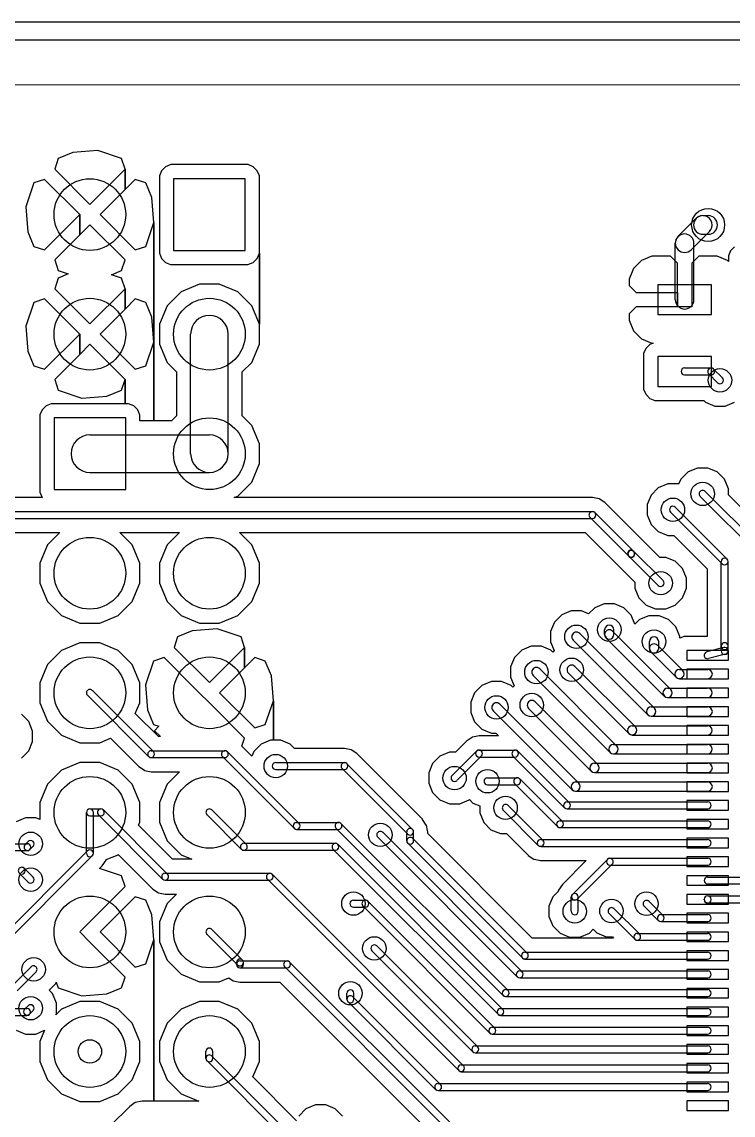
# Model space of a CAD drawing. Extents: x 32880 to 68030, y 27285 to 49782.
# Drawn here: x 45931 to 51882, y 40638 to 49782 of the extents above; entities that cross this region are included whole.
import ezdxf

# ---------------------------------------------------------------- set-up
doc = ezdxf.new("R2010")
doc.units = 0
doc.layers.add('BLACK', color=1, linetype='CONTINUOUS')

msp = doc.modelspace()

# ---------------------------------------------------------------- linework, layer by layer
at = {"layer": 'BLACK'}
for p, q in [((34455, 49782), (66455, 49782)), ((34455, 49632), (66455, 49632)), ((34737, 49265), (66216, 49246)), ((34737, 49265), (66216, 49246)), ((46357, 48689), (46234, 48638)), ((46357, 48689), (46234, 48638)), ((46566, 48705), (46357, 48689)), ((46566, 48705), (46357, 48689)), ((46766, 48638), (46566, 48705)), ((46766, 48638), (46566, 48705)), ((46234, 48638), (46206, 48549)), ((46234, 48638), (46206, 48549)), ((46794, 48549), (46766, 48638)), ((46794, 48549), (46766, 48638)), ((47134, 48570), (47100, 48537)), ((47134, 48570), (47100, 48537)), ((47177, 48588), (47134, 48570)), ((47177, 48588), (47134, 48570)), ((47777, 48588), (47177, 48588)), ((47777, 48588), (47177, 48588)), ((47824, 48588), (47777, 48588)), ((47824, 48588), (47777, 48588)), ((47867, 48570), (47824, 48588)), ((47867, 48570), (47824, 48588)), ((47900, 48536), (47867, 48570)), ((47900, 48536), (47867, 48570)), ((46206, 48549), (46500, 48255)), ((46206, 48549), (46500, 48255)), ((46500, 48255), (46794, 48549)), ((46500, 48255), (46794, 48549)), ((46794, 48379), (46794, 48549)), ((46794, 48549), (46794, 48379)), ((46794, 48379), (46794, 48549)), ((46794, 48549), (46794, 48379)), ((47100, 48537), (47082, 48494)), ((47100, 48537), (47082, 48494)), ((47082, 48494), (47082, 48447)), ((47082, 48494), (47082, 48447)), ((47800, 48470), (47200, 48470)), ((47200, 48470), (47200, 47870)), ((47800, 47870), (47800, 48470)), ((47918, 48493), (47900, 48536)), ((47918, 48493), (47900, 48536)), ((47918, 47893), (47918, 48493)), ((47918, 47893), (47918, 48493)), ((46032, 48436), (45965, 48236)), ((46032, 48436), (45965, 48236)), ((46121, 48464), (46032, 48436)), ((46121, 48464), (46032, 48436)), ((46415, 48170), (46121, 48464)), ((46415, 48170), (46121, 48464)), ((46794, 48379), (46585, 48170)), ((46794, 48379), (46585, 48170)), ((46879, 48464), (46794, 48379)), ((46879, 48464), (46794, 48379)), ((46968, 48436), (46879, 48464)), ((46968, 48436), (46879, 48464)), ((47019, 48313), (46968, 48436)), ((47019, 48313), (46968, 48436)), ((47082, 48447), (47082, 47847)), ((47082, 48447), (47082, 47847)), ((47035, 48104), (47019, 48313)), ((47035, 48104), (47019, 48313)), ((45965, 48236), (45981, 48027)), ((45965, 48236), (45981, 48027)), ((46121, 47876), (46415, 48170)), ((46121, 47876), (46415, 48170)), ((46415, 48000), (46415, 48170)), ((46415, 48170), (46415, 48000)), ((46415, 48000), (46415, 48170)), ((46415, 48170), (46415, 48000)), ((46585, 48170), (46879, 47876)), ((46585, 48170), (46879, 47876)), ((46968, 47904), (47035, 48104)), ((46968, 47904), (47035, 48104)), ((47035, 47104), (47035, 48104)), ((47035, 48104), (47035, 47104)), ((47035, 47104), (47035, 48104)), ((47035, 48104), (47035, 47104)), ((51420, 47986), (51573, 48139)), ((51629, 48161), (51673, 48161)), ((45981, 48027), (46032, 47904)), ((45981, 48027), (46032, 47904)), ((46500, 48085), (46415, 48000)), ((46500, 48085), (46415, 48000)), ((46794, 47791), (46500, 48085)), ((46794, 47791), (46500, 48085)), ((51531, 47875), (51684, 48028)), ((46415, 48000), (46206, 47791)), ((46415, 48000), (46206, 47791)), ((51398, 47458), (51398, 47930)), ((51554, 47458), (51554, 47930)), ((51629, 48005), (51673, 48005)), ((46032, 47904), (46121, 47876)), ((46032, 47904), (46121, 47876)), ((46879, 47876), (46968, 47904)), ((46879, 47876), (46968, 47904)), ((47082, 47847), (47100, 47804)), ((47082, 47847), (47100, 47804)), ((47200, 47870), (47800, 47870)), ((47900, 47803), (47918, 47846)), ((47900, 47803), (47918, 47846)), ((47918, 47846), (47918, 47893)), ((47918, 47846), (47918, 47893)), ((47918, 47253), (47918, 47846)), ((47918, 47846), (47918, 47253)), ((47918, 47253), (47918, 47846)), ((47918, 47846), (47918, 47253)), ((51860, 47867), (51842, 47824)), ((51860, 47867), (51842, 47824)), ((51894, 47900), (51860, 47867)), ((51894, 47900), (51860, 47867)), ((46206, 47791), (46234, 47702)), ((46206, 47791), (46234, 47702)), ((46766, 47702), (46794, 47791)), ((46766, 47702), (46794, 47791)), ((47100, 47804), (47133, 47770)), ((47100, 47804), (47133, 47770)), ((47133, 47770), (47176, 47752)), ((47133, 47770), (47176, 47752)), ((47176, 47752), (47223, 47752)), ((47176, 47752), (47223, 47752)), ((47223, 47752), (47823, 47752)), ((47223, 47752), (47823, 47752)), ((47823, 47752), (47866, 47770)), ((47823, 47752), (47866, 47770)), ((47866, 47770), (47900, 47803)), ((47866, 47770), (47900, 47803)), ((51116, 47785), (51049, 47718)), ((51116, 47785), (51049, 47718)), ((51203, 47821), (51116, 47785)), ((51203, 47821), (51116, 47785)), ((51298, 47821), (51203, 47821)), ((51298, 47821), (51203, 47821)), ((51357, 47822), (51298, 47821)), ((51357, 47822), (51298, 47821)), ((51416, 47763), (51357, 47822)), ((51416, 47763), (51357, 47822)), ((51416, 47518), (51416, 47763)), ((51416, 47518), (51416, 47763)), ((51595, 47822), (51536, 47763)), ((51595, 47822), (51536, 47763)), ((51536, 47763), (51536, 47558)), ((51536, 47763), (51536, 47558)), ((51654, 47821), (51595, 47822)), ((51654, 47821), (51595, 47822)), ((51749, 47821), (51654, 47821)), ((51749, 47821), (51654, 47821)), ((51836, 47785), (51749, 47821)), ((51836, 47785), (51749, 47821)), ((51842, 47779), (51836, 47785)), ((51842, 47779), (51836, 47785)), ((51842, 47824), (51842, 47779)), ((51842, 47824), (51842, 47779)), ((46234, 47702), (46319, 47674)), ((46234, 47702), (46319, 47674)), ((46319, 47674), (46234, 47638)), ((46319, 47674), (46234, 47638)), ((46680, 47667), (46766, 47702)), ((46680, 47667), (46766, 47702)), ((46766, 47638), (46680, 47667)), ((46766, 47638), (46680, 47667)), ((51049, 47718), (51013, 47630)), ((51049, 47718), (51013, 47630)), ((46234, 47638), (46206, 47549)), ((46234, 47638), (46206, 47549)), ((46794, 47549), (46766, 47638)), ((46794, 47549), (46766, 47638)), ((47417, 47588), (47263, 47524)), ((47417, 47588), (47263, 47524)), ((47583, 47588), (47417, 47588)), ((47583, 47588), (47417, 47588)), ((47737, 47524), (47583, 47588)), ((47737, 47524), (47583, 47588)), ((51013, 47630), (51012, 47577)), ((51013, 47630), (51012, 47577)), ((51012, 47577), (51071, 47518)), ((51012, 47577), (51071, 47518)), ((51701, 47583), (51251, 47583)), ((51251, 47583), (51251, 47333)), ((51536, 47558), (51536, 47518)), ((51536, 47558), (51536, 47518)), ((51701, 47333), (51701, 47583)), ((46121, 47464), (46032, 47436)), ((46121, 47464), (46032, 47436)), ((46415, 47170), (46121, 47464)), ((46415, 47170), (46121, 47464)), ((46206, 47549), (46500, 47255)), ((46206, 47549), (46500, 47255)), ((46500, 47255), (46794, 47549)), ((46500, 47255), (46794, 47549)), ((46794, 47379), (46794, 47549)), ((46794, 47549), (46794, 47379)), ((46794, 47379), (46794, 47549)), ((46794, 47549), (46794, 47379)), ((46879, 47464), (46794, 47379)), ((46879, 47464), (46794, 47379)), ((46968, 47436), (46879, 47464)), ((46968, 47436), (46879, 47464)), ((47263, 47524), (47146, 47407)), ((47263, 47524), (47146, 47407)), ((47854, 47407), (47737, 47524)), ((47854, 47407), (47737, 47524)), ((51071, 47518), (51416, 47518)), ((51071, 47518), (51416, 47518)), ((51416, 47398), (51416, 47518)), ((51416, 47518), (51416, 47398)), ((51416, 47398), (51416, 47518)), ((51416, 47518), (51416, 47398)), ((51536, 47518), (51536, 47398)), ((51536, 47518), (51536, 47398)), ((46032, 47436), (45965, 47236)), ((46032, 47436), (45965, 47236)), ((46794, 47379), (46585, 47170)), ((46794, 47379), (46585, 47170)), ((47019, 47313), (46968, 47436)), ((47019, 47313), (46968, 47436)), ((47146, 47407), (47082, 47253)), ((47146, 47407), (47082, 47253)), ((47918, 47253), (47854, 47407)), ((47918, 47253), (47854, 47407)), ((51071, 47398), (51012, 47339)), ((51071, 47398), (51012, 47339)), ((51376, 47398), (51071, 47398)), ((51376, 47398), (51071, 47398)), ((51416, 47398), (51376, 47398)), ((51416, 47398), (51376, 47398)), ((51536, 47398), (51416, 47398)), ((51536, 47398), (51416, 47398)), ((47035, 47104), (47019, 47313)), ((47035, 47104), (47019, 47313)), ((51012, 47339), (51013, 47286)), ((51012, 47339), (51013, 47286)), ((51013, 47286), (51049, 47198)), ((51013, 47286), (51049, 47198)), ((51251, 47333), (51701, 47333)), ((45965, 47236), (45981, 47027)), ((45965, 47236), (45981, 47027)), ((47082, 47253), (47082, 47087)), ((47082, 47253), (47082, 47087)), ((47918, 47087), (47918, 47253)), ((47918, 47087), (47918, 47253)), ((51049, 47198), (51116, 47131)), ((51049, 47198), (51116, 47131)), ((46121, 46876), (46415, 47170)), ((46121, 46876), (46415, 47170)), ((46415, 47000), (46415, 47170)), ((46415, 47170), (46415, 47000)), ((46415, 47000), (46415, 47170)), ((46415, 47170), (46415, 47000)), ((46585, 47170), (46879, 46876)), ((46585, 47170), (46879, 46876)), ((46968, 46904), (47035, 47104)), ((46968, 46904), (47035, 47104)), ((47035, 46445), (47035, 47104)), ((47035, 47104), (47035, 46445)), ((47035, 46445), (47035, 47104)), ((47035, 47104), (47035, 46445)), ((47343, 46170), (47343, 47170)), ((47657, 46170), (47657, 47170)), ((51116, 47131), (51203, 47095)), ((51116, 47131), (51203, 47095)), ((51213, 47095), (51185, 47083)), ((51213, 47095), (51185, 47083)), ((51203, 47095), (51213, 47095)), ((51203, 47095), (51213, 47095)), ((45981, 47027), (46032, 46904)), ((45981, 47027), (46032, 46904)), ((46500, 47085), (46415, 47000)), ((46500, 47085), (46415, 47000)), ((46794, 46791), (46500, 47085)), ((46794, 46791), (46500, 47085)), ((47082, 47087), (47146, 46933)), ((47082, 47087), (47146, 46933)), ((47854, 46933), (47918, 47087)), ((47854, 46933), (47918, 47087)), ((51151, 47050), (51133, 47007)), ((51151, 47050), (51133, 47007)), ((51133, 47007), (51133, 46960)), ((51133, 47007), (51133, 46960)), ((51185, 47083), (51151, 47050)), ((51185, 47083), (51151, 47050)), ((46415, 47000), (46206, 46791)), ((46415, 47000), (46206, 46791)), ((47146, 46933), (47225, 46854)), ((47146, 46933), (47225, 46854)), ((47775, 46854), (47854, 46933)), ((47775, 46854), (47854, 46933)), ((51133, 46960), (51133, 46710)), ((51133, 46960), (51133, 46710)), ((51701, 46983), (51251, 46983)), ((51251, 46983), (51251, 46733)), ((51701, 46733), (51701, 46983)), ((46032, 46904), (46121, 46876)), ((46032, 46904), (46121, 46876)), ((46879, 46876), (46968, 46904)), ((46879, 46876), (46968, 46904)), ((47225, 46854), (47225, 46486)), ((47225, 46854), (47225, 46486)), ((47775, 46486), (47775, 46854)), ((47775, 46486), (47775, 46854)), ((51476, 46887), (51698, 46887)), ((51476, 46829), (51698, 46829)), ((51751, 46764), (51678, 46837)), ((51792, 46805), (51719, 46878)), ((46206, 46791), (46234, 46702)), ((46206, 46791), (46234, 46702)), ((46766, 46702), (46794, 46791)), ((46766, 46702), (46794, 46791)), ((46794, 46588), (46794, 46791)), ((46794, 46791), (46794, 46588)), ((46794, 46588), (46794, 46791)), ((46794, 46791), (46794, 46588)), ((51251, 46733), (51701, 46733)), ((46234, 46702), (46434, 46635)), ((46234, 46702), (46434, 46635)), ((46434, 46635), (46643, 46651)), ((46434, 46635), (46643, 46651)), ((46643, 46651), (46766, 46702)), ((46643, 46651), (46766, 46702)), ((51133, 46710), (51151, 46667)), ((51133, 46710), (51151, 46667)), ((51151, 46667), (51184, 46633)), ((51151, 46667), (51184, 46633)), ((46134, 46570), (46100, 46537)), ((46134, 46570), (46100, 46537)), ((46177, 46588), (46134, 46570)), ((46177, 46588), (46134, 46570)), ((46777, 46588), (46177, 46588)), ((46777, 46588), (46177, 46588)), ((46794, 46588), (46777, 46588)), ((46794, 46588), (46777, 46588)), ((46824, 46588), (46794, 46588)), ((46824, 46588), (46794, 46588)), ((46867, 46570), (46824, 46588)), ((46867, 46570), (46824, 46588)), ((46900, 46536), (46867, 46570)), ((46900, 46536), (46867, 46570)), ((51184, 46633), (51227, 46615)), ((51184, 46633), (51227, 46615)), ((51227, 46615), (51274, 46615)), ((51227, 46615), (51274, 46615)), ((51274, 46615), (51636, 46615)), ((51274, 46615), (51636, 46615)), ((51636, 46615), (51650, 46601)), ((51636, 46615), (51650, 46601)), ((51650, 46601), (51729, 46568)), ((51650, 46601), (51729, 46568)), ((51729, 46568), (51815, 46568)), ((51729, 46568), (51815, 46568)), ((51815, 46568), (51894, 46601)), ((51815, 46568), (51894, 46601)), ((46100, 46537), (46082, 46494)), ((46100, 46537), (46082, 46494)), ((46082, 46494), (46082, 46447)), ((46082, 46494), (46082, 46447)), ((46800, 46470), (46200, 46470)), ((46200, 46470), (46200, 45870)), ((46800, 45870), (46800, 46470)), ((46918, 46493), (46900, 46536)), ((46918, 46493), (46900, 46536)), ((46918, 46445), (46918, 46493)), ((46918, 46445), (46918, 46493)), ((47225, 46486), (47184, 46445)), ((47225, 46486), (47184, 46445)), ((47854, 46407), (47775, 46486)), ((47854, 46407), (47775, 46486)), ((46082, 46447), (46082, 45847)), ((46082, 46447), (46082, 45847)), ((47035, 46445), (46918, 46445)), ((47035, 46445), (46918, 46445)), ((47184, 46445), (47035, 46445)), ((47184, 46445), (47035, 46445)), ((47918, 46253), (47854, 46407)), ((47918, 46253), (47854, 46407)), ((46500, 46327), (47500, 46327)), ((47918, 46087), (47918, 46253)), ((47918, 46087), (47918, 46253)), ((46500, 46013), (47500, 46013)), ((47854, 45933), (47918, 46087)), ((47854, 45933), (47918, 46087)), ((51505, 46017), (51444, 45956)), ((51505, 46017), (51444, 45956)), ((51584, 46050), (51505, 46017)), ((51584, 46050), (51505, 46017)), ((51670, 46050), (51584, 46050)), ((51670, 46050), (51584, 46050)), ((51749, 46017), (51670, 46050)), ((51749, 46017), (51670, 46050)), ((51810, 45956), (51749, 46017)), ((51810, 45956), (51749, 46017)), ((47737, 45816), (47854, 45933)), ((47737, 45816), (47854, 45933)), ((51335, 45917), (51256, 45884)), ((51335, 45917), (51256, 45884)), ((51421, 45917), (51335, 45917)), ((51421, 45917), (51335, 45917)), ((51426, 45915), (51421, 45917)), ((51426, 45915), (51421, 45917)), ((51444, 45956), (51426, 45915)), ((51444, 45956), (51426, 45915)), ((51843, 45877), (51810, 45956)), ((51843, 45877), (51810, 45956)), ((46082, 45847), (46100, 45804)), ((46082, 45847), (46100, 45804)), ((46200, 45870), (46800, 45870)), ((47708, 45804), (47737, 45816)), ((47708, 45804), (47737, 45816)), ((51195, 45823), (51162, 45744)), ((51195, 45823), (51162, 45744)), ((51256, 45884), (51195, 45823)), ((51256, 45884), (51195, 45823)), ((52305, 45197), (51648, 45854)), ((51843, 45826), (51843, 45877)), ((51843, 45826), (51843, 45877)), ((52236, 45433), (51843, 45826)), ((52236, 45433), (51843, 45826)), ((46100, 45804), (45410, 45804)), ((46100, 45804), (45410, 45804)), ((50705, 45804), (47708, 45804)), ((50705, 45804), (47708, 45804)), ((50762, 45793), (50705, 45804)), ((50762, 45793), (50705, 45804)), ((50809, 45761), (50762, 45793)), ((50809, 45761), (50762, 45793)), ((51128, 45442), (50809, 45761)), ((51128, 45442), (50809, 45761)), ((51162, 45744), (51162, 45658)), ((51162, 45744), (51162, 45658)), ((52264, 45156), (51607, 45813)), ((44755, 45686), (50705, 45686)), ((51008, 45313), (50685, 45636)), ((51049, 45354), (50726, 45677)), ((51162, 45658), (51195, 45579)), ((51162, 45658), (51195, 45579)), ((51357, 45681), (51790, 45248)), ((51398, 45722), (51831, 45289)), ((44755, 45628), (50705, 45628)), ((51195, 45579), (51256, 45518)), ((51195, 45579), (51256, 45518)), ((44755, 45510), (46249, 45510)), ((44755, 45510), (46249, 45510)), ((46249, 45510), (46146, 45407)), ((46249, 45510), (46146, 45407)), ((46854, 45407), (46751, 45510)), ((46751, 45510), (47249, 45510)), ((46854, 45407), (46751, 45510)), ((46751, 45510), (47249, 45510)), ((47249, 45510), (47146, 45407)), ((47249, 45510), (47146, 45407)), ((47854, 45407), (47751, 45510)), ((47751, 45510), (50644, 45510)), ((47854, 45407), (47751, 45510)), ((47751, 45510), (50644, 45510)), ((50644, 45510), (50926, 45228)), ((50644, 45510), (50926, 45228)), ((51256, 45518), (51335, 45485)), ((51256, 45518), (51335, 45485)), ((51335, 45485), (51386, 45485)), ((51335, 45485), (51386, 45485)), ((51386, 45485), (51664, 45207)), ((51386, 45485), (51664, 45207)), ((46146, 45407), (46082, 45253)), ((46146, 45407), (46082, 45253)), ((46918, 45253), (46854, 45407)), ((46918, 45253), (46854, 45407)), ((47146, 45407), (47082, 45253)), ((47146, 45407), (47082, 45253)), ((47918, 45253), (47854, 45407)), ((47918, 45253), (47854, 45407)), ((51132, 45439), (51128, 45442)), ((51132, 45439), (51128, 45442)), ((51135, 45436), (51132, 45439)), ((51135, 45436), (51132, 45439)), ((51268, 45303), (51135, 45436)), ((51268, 45303), (51135, 45436)), ((51010, 45312), (51007, 45315)), ((51255, 45067), (51010, 45312)), ((51051, 45353), (51048, 45356)), ((51296, 45108), (51051, 45353)), ((51319, 45303), (51268, 45303)), ((51319, 45303), (51268, 45303)), ((51398, 45270), (51319, 45303)), ((51398, 45270), (51319, 45303)), ((51459, 45209), (51398, 45270)), ((51459, 45209), (51398, 45270)), ((51782, 44560), (51782, 45268)), ((51840, 44560), (51840, 45268)), ((46082, 45253), (46082, 45087)), ((46082, 45253), (46082, 45087)), ((46918, 45087), (46918, 45253)), ((46918, 45087), (46918, 45253)), ((47082, 45253), (47082, 45087)), ((47082, 45253), (47082, 45087)), ((47918, 45087), (47918, 45253)), ((47918, 45087), (47918, 45253)), ((50926, 45228), (50927, 45228)), ((50926, 45228), (50927, 45228)), ((50927, 45228), (50928, 45227)), ((50927, 45228), (50928, 45227)), ((50928, 45227), (50929, 45226)), ((50928, 45227), (50929, 45226)), ((50929, 45226), (51060, 45095)), ((50929, 45226), (51060, 45095)), ((51492, 45130), (51459, 45209)), ((51492, 45130), (51459, 45209)), ((51664, 45207), (51664, 44642)), ((51664, 45207), (51664, 44642)), ((46082, 45087), (46146, 44933)), ((46082, 45087), (46146, 44933)), ((46854, 44933), (46918, 45087)), ((46854, 44933), (46918, 45087)), ((47082, 45087), (47146, 44933)), ((47082, 45087), (47146, 44933)), ((47854, 44933), (47918, 45087)), ((47854, 44933), (47918, 45087)), ((51060, 45095), (51060, 45044)), ((51060, 45095), (51060, 45044)), ((51492, 45044), (51492, 45130)), ((51492, 45044), (51492, 45130)), ((51060, 45044), (51093, 44965)), ((51060, 45044), (51093, 44965)), ((51459, 44965), (51492, 45044)), ((51459, 44965), (51492, 45044)), ((46146, 44933), (46263, 44816)), ((46146, 44933), (46263, 44816)), ((46737, 44816), (46854, 44933)), ((46737, 44816), (46854, 44933)), ((47146, 44933), (47263, 44816)), ((47146, 44933), (47263, 44816)), ((47737, 44816), (47854, 44933)), ((47737, 44816), (47854, 44933)), ((50803, 44914), (50724, 44881)), ((50803, 44914), (50724, 44881)), ((50889, 44914), (50803, 44914)), ((50889, 44914), (50803, 44914)), ((50968, 44881), (50889, 44914)), ((50968, 44881), (50889, 44914)), ((51093, 44965), (51154, 44904)), ((51093, 44965), (51154, 44904)), ((51154, 44904), (51233, 44871)), ((51154, 44904), (51233, 44871)), ((51319, 44871), (51398, 44904)), ((51319, 44871), (51398, 44904)), ((51398, 44904), (51459, 44965)), ((51398, 44904), (51459, 44965)), ((46263, 44816), (46417, 44752)), ((46263, 44816), (46417, 44752)), ((46583, 44752), (46737, 44816)), ((46583, 44752), (46737, 44816)), ((47263, 44816), (47417, 44752)), ((47263, 44816), (47417, 44752)), ((47583, 44752), (47737, 44816)), ((47583, 44752), (47737, 44816)), ((50449, 44822), (50388, 44761)), ((50449, 44822), (50388, 44761)), ((50528, 44855), (50449, 44822)), ((50528, 44855), (50449, 44822)), ((50614, 44855), (50528, 44855)), ((50614, 44855), (50528, 44855)), ((50673, 44831), (50614, 44855)), ((50673, 44831), (50614, 44855)), ((50724, 44881), (50673, 44831)), ((50724, 44881), (50673, 44831)), ((51029, 44820), (50968, 44881)), ((51029, 44820), (50968, 44881)), ((51060, 44745), (51029, 44820)), ((51060, 44745), (51029, 44820)), ((51177, 44815), (51098, 44782)), ((51177, 44815), (51098, 44782)), ((51263, 44815), (51177, 44815)), ((51263, 44815), (51177, 44815)), ((51233, 44871), (51319, 44871)), ((51233, 44871), (51319, 44871)), ((51342, 44782), (51263, 44815)), ((51342, 44782), (51263, 44815)), ((46417, 44752), (46583, 44752)), ((46417, 44752), (46583, 44752)), ((47417, 44752), (47583, 44752)), ((47417, 44752), (47583, 44752)), ((50388, 44761), (50355, 44682)), ((50388, 44761), (50355, 44682)), ((51098, 44782), (51060, 44745)), ((51098, 44782), (51060, 44745)), ((51403, 44721), (51342, 44782)), ((51403, 44721), (51342, 44782)), ((51436, 44642), (51403, 44721)), ((51436, 44642), (51403, 44721)), ((47234, 44638), (47206, 44549)), ((47234, 44638), (47206, 44549)), ((47357, 44689), (47234, 44638)), ((47357, 44689), (47234, 44638)), ((47566, 44705), (47357, 44689)), ((47566, 44705), (47357, 44689)), ((47766, 44638), (47566, 44705)), ((47766, 44638), (47566, 44705)), ((47794, 44549), (47766, 44638)), ((47794, 44549), (47766, 44638)), ((50355, 44682), (50355, 44596)), ((50355, 44682), (50355, 44596)), ((51224, 44041), (50599, 44666)), ((50807, 44658), (50807, 44698)), ((51306, 44142), (50818, 44630)), ((51362, 44198), (50874, 44686)), ((50885, 44658), (50885, 44698)), ((51471, 44642), (51436, 44628)), ((51436, 44628), (51436, 44642)), ((51471, 44642), (51436, 44628)), ((51436, 44628), (51436, 44642)), ((51664, 44642), (51471, 44642)), ((51664, 44642), (51471, 44642)), ((46417, 44588), (46263, 44524)), ((46417, 44588), (46263, 44524)), ((46583, 44588), (46417, 44588)), ((46583, 44588), (46417, 44588)), ((46737, 44524), (46583, 44588)), ((46737, 44524), (46583, 44588)), ((47206, 44549), (47500, 44255)), ((47206, 44549), (47500, 44255)), ((47500, 44255), (47794, 44549)), ((47500, 44255), (47794, 44549)), ((47794, 44379), (47794, 44549)), ((47794, 44549), (47794, 44379)), ((47794, 44379), (47794, 44549)), ((47794, 44549), (47794, 44379)), ((50193, 44559), (50114, 44526)), ((50193, 44559), (50114, 44526)), ((50279, 44559), (50193, 44559)), ((50279, 44559), (50193, 44559)), ((50358, 44526), (50279, 44559)), ((50358, 44526), (50279, 44559)), ((50355, 44596), (50385, 44523)), ((50355, 44596), (50385, 44523)), ((51169, 43986), (50544, 44611)), ((51181, 44541), (51181, 44599)), ((51460, 44356), (51248, 44568)), ((51259, 44541), (51259, 44599)), ((51804, 44548), (51662, 44512)), ((51782, 44520), (51782, 44560)), ((51840, 44520), (51840, 44560)), ((46263, 44524), (46146, 44407)), ((46263, 44524), (46146, 44407)), ((46854, 44407), (46737, 44524)), ((46854, 44407), (46737, 44524)), ((47121, 44464), (47032, 44436)), ((47121, 44464), (47032, 44436)), ((47387, 44198), (47121, 44464)), ((47387, 44198), (47121, 44464)), ((47879, 44464), (47794, 44379)), ((47879, 44464), (47794, 44379)), ((47968, 44436), (47879, 44464)), ((47968, 44436), (47879, 44464)), ((50053, 44465), (50020, 44386)), ((50053, 44465), (50020, 44386)), ((50114, 44526), (50053, 44465)), ((50114, 44526), (50053, 44465)), ((50373, 44511), (50358, 44526)), ((50373, 44511), (50358, 44526)), ((50385, 44523), (50373, 44511)), ((50385, 44523), (50373, 44511)), ((51404, 44300), (51192, 44512)), ((51844, 44524), (51494, 44524)), ((51494, 44524), (51494, 44444)), ((51494, 44444), (51844, 44444)), ((51818, 44492), (51676, 44456)), ((51844, 44444), (51844, 44524)), ((46146, 44407), (46082, 44253)), ((46146, 44407), (46082, 44253)), ((46918, 44253), (46854, 44407)), ((46918, 44253), (46854, 44407)), ((47032, 44436), (46965, 44236)), ((47032, 44436), (46965, 44236)), ((47794, 44379), (47585, 44170)), ((47794, 44379), (47585, 44170)), ((48019, 44313), (47968, 44436)), ((48019, 44313), (47968, 44436)), ((50020, 44386), (50020, 44300)), ((50020, 44386), (50020, 44300)), ((50907, 43727), (50264, 44370)), ((51065, 43884), (50558, 44391)), ((51433, 44366), (51669, 44366)), ((51844, 44367), (51494, 44367)), ((51494, 44367), (51494, 44287)), ((51844, 44287), (51844, 44367)), ((48035, 44104), (48019, 44313)), ((48035, 44104), (48019, 44313)), ((49859, 44264), (49780, 44231)), ((49859, 44264), (49780, 44231)), ((49945, 44264), (49859, 44264)), ((49945, 44264), (49859, 44264)), ((50024, 44231), (49945, 44264)), ((50024, 44231), (49945, 44264)), ((50020, 44300), (50050, 44227)), ((50020, 44300), (50050, 44227)), ((50852, 43672), (50209, 44315)), ((51010, 43829), (50503, 44336)), ((51433, 44288), (51669, 44288)), ((51494, 44287), (51844, 44287)), ((46082, 44253), (46082, 44087)), ((46082, 44253), (46082, 44087)), ((47032, 43679), (46521, 44190)), ((46918, 44087), (46918, 44253)), ((46918, 44087), (46918, 44253)), ((46965, 44236), (46981, 44027)), ((46965, 44236), (46981, 44027)), ((47415, 44170), (47387, 44198)), ((47415, 44170), (47387, 44198)), ((47500, 44085), (47415, 44170)), ((47500, 44085), (47415, 44170)), ((47585, 44170), (47879, 43876)), ((47585, 44170), (47879, 43876)), ((49719, 44170), (49686, 44091)), ((49719, 44170), (49686, 44091)), ((49780, 44231), (49719, 44170)), ((49780, 44231), (49719, 44170)), ((50039, 44216), (50024, 44231)), ((50039, 44216), (50024, 44231)), ((50050, 44227), (50039, 44216)), ((50050, 44227), (50039, 44216)), ((51334, 44209), (51668, 44209)), ((51844, 44210), (51494, 44210)), ((51494, 44210), (51494, 44130)), ((51844, 44130), (51844, 44210)), ((46082, 44087), (46146, 43933)), ((46082, 44087), (46146, 43933)), ((46991, 43638), (46480, 44149)), ((46880, 43998), (46918, 44087)), ((46880, 43998), (46918, 44087)), ((47528, 44057), (47500, 44085)), ((47528, 44057), (47500, 44085)), ((47968, 43904), (48035, 44104)), ((47968, 43904), (48035, 44104)), ((48035, 43773), (48035, 44104)), ((48035, 44104), (48035, 43773)), ((48035, 43773), (48035, 44104)), ((48035, 44104), (48035, 43773)), ((49686, 44091), (49686, 44005)), ((49686, 44091), (49686, 44005)), ((50750, 43570), (50225, 44095)), ((51334, 44131), (51668, 44131)), ((51494, 44130), (51844, 44130)), ((45988, 43929), (45927, 43990)), ((45988, 43929), (45927, 43990)), ((47074, 43804), (46880, 43998)), ((47074, 43804), (46880, 43998)), ((46981, 44027), (47032, 43904)), ((46981, 44027), (47032, 43904)), ((47794, 43791), (47528, 44057)), ((47794, 43791), (47528, 44057)), ((49686, 44005), (49719, 43926)), ((49686, 44005), (49719, 43926)), ((50536, 43358), (49874, 44020)), ((50592, 43414), (49930, 44076)), ((50695, 43515), (50170, 44040)), ((51197, 44052), (51669, 44052)), ((51844, 44053), (51494, 44053)), ((51494, 44053), (51494, 43973)), ((51844, 43973), (51844, 44053)), ((46021, 43850), (45988, 43929)), ((46021, 43850), (45988, 43929)), ((46146, 43933), (46263, 43816)), ((46146, 43933), (46263, 43816)), ((47032, 43904), (47078, 43890)), ((47032, 43904), (47078, 43890)), ((47879, 43876), (47968, 43904)), ((47879, 43876), (47968, 43904)), ((49719, 43926), (49780, 43865)), ((49719, 43926), (49780, 43865)), ((51038, 43895), (51668, 43895)), ((51197, 43974), (51669, 43974)), ((51494, 43973), (51844, 43973)), ((51844, 43896), (51494, 43896)), ((51494, 43896), (51494, 43816)), ((51844, 43816), (51844, 43896)), ((46021, 43764), (46021, 43850)), ((46021, 43764), (46021, 43850)), ((46263, 43816), (46417, 43752)), ((46263, 43816), (46417, 43752)), ((47078, 43890), (47042, 43853)), ((47078, 43890), (47042, 43853)), ((47042, 43853), (47091, 43804)), ((47042, 43853), (47091, 43804)), ((47091, 43804), (47074, 43804)), ((47091, 43804), (47074, 43804)), ((49756, 43809), (49700, 43798)), ((49756, 43809), (49700, 43798)), ((49919, 43809), (49756, 43809)), ((49919, 43809), (49756, 43809)), ((49780, 43865), (49859, 43832)), ((49780, 43865), (49859, 43832)), ((49859, 43832), (49896, 43832)), ((49859, 43832), (49896, 43832)), ((49896, 43832), (49919, 43809)), ((49896, 43832), (49919, 43809)), ((51038, 43817), (51668, 43817)), ((51494, 43816), (51844, 43816)), ((45988, 43685), (46021, 43764)), ((45988, 43685), (46021, 43764)), ((46417, 43752), (46583, 43752)), ((46417, 43752), (46583, 43752)), ((46583, 43752), (46672, 43790)), ((46583, 43752), (46672, 43790)), ((46672, 43790), (46909, 43553)), ((46672, 43790), (46909, 43553)), ((47772, 43723), (47794, 43791)), ((47772, 43723), (47794, 43791)), ((47855, 43640), (47772, 43723)), ((47855, 43640), (47772, 43723)), ((47933, 43740), (47872, 43679)), ((47933, 43740), (47872, 43679)), ((48012, 43773), (47933, 43740)), ((48012, 43773), (47933, 43740)), ((48035, 43773), (48012, 43773)), ((48035, 43773), (48012, 43773)), ((48098, 43773), (48035, 43773)), ((48098, 43773), (48035, 43773)), ((48177, 43740), (48098, 43773)), ((48177, 43740), (48098, 43773)), ((48213, 43704), (48177, 43740)), ((48213, 43704), (48177, 43740)), ((49651, 43765), (49559, 43673)), ((49651, 43765), (49559, 43673)), ((49652, 43766), (49651, 43766)), ((49651, 43766), (49651, 43765)), ((49652, 43766), (49651, 43766)), ((49651, 43766), (49651, 43765)), ((49700, 43798), (49652, 43766)), ((49700, 43798), (49652, 43766)), ((50880, 43738), (51668, 43738)), ((51844, 43739), (51494, 43739)), ((51494, 43739), (51494, 43659)), ((51844, 43659), (51844, 43739)), ((45927, 43624), (45988, 43685)), ((45927, 43624), (45988, 43685)), ((47013, 43686), (47629, 43686)), ((47013, 43628), (47629, 43628)), ((48209, 43037), (47610, 43636)), ((48250, 43078), (47651, 43677)), ((47872, 43679), (47855, 43640)), ((47872, 43679), (47855, 43640)), ((48630, 43704), (48213, 43704)), ((48630, 43704), (48213, 43704)), ((48687, 43693), (48630, 43704)), ((48687, 43693), (48630, 43704)), ((48734, 43661), (48687, 43693)), ((48734, 43661), (48687, 43693)), ((49283, 43112), (48734, 43661)), ((49283, 43112), (48734, 43661)), ((49429, 43640), (49368, 43579)), ((49429, 43640), (49368, 43579)), ((49508, 43673), (49429, 43640)), ((49508, 43673), (49429, 43640)), ((49559, 43673), (49508, 43673)), ((49559, 43673), (49508, 43673)), ((49734, 43682), (49531, 43479)), ((49775, 43641), (49572, 43438)), ((49756, 43691), (50058, 43691)), ((49756, 43633), (50058, 43633)), ((50472, 43208), (50039, 43641)), ((50513, 43249), (50080, 43682)), ((50880, 43660), (51668, 43660)), ((51494, 43659), (51844, 43659)), ((46417, 43588), (46263, 43524)), ((46417, 43588), (46263, 43524)), ((46583, 43588), (46417, 43588)), ((46583, 43588), (46417, 43588)), ((46737, 43524), (46583, 43588)), ((46737, 43524), (46583, 43588)), ((46909, 43553), (46956, 43522)), ((46909, 43553), (46956, 43522)), ((48055, 43586), (48629, 43586)), ((48055, 43528), (48629, 43528)), ((49159, 42987), (48610, 43536)), ((49200, 43028), (48651, 43577)), ((49368, 43579), (49335, 43500)), ((49368, 43579), (49335, 43500)), ((50723, 43581), (51669, 43581)), ((51844, 43582), (51494, 43582)), ((51494, 43582), (51494, 43502)), ((51844, 43502), (51844, 43582)), ((46263, 43524), (46146, 43407)), ((46263, 43524), (46146, 43407)), ((46854, 43407), (46737, 43524)), ((46854, 43407), (46737, 43524)), ((46956, 43522), (46957, 43521)), ((46956, 43522), (46957, 43521)), ((46957, 43521), (47013, 43510)), ((46957, 43521), (47013, 43510)), ((47013, 43510), (47249, 43510)), ((47013, 43510), (47249, 43510)), ((47249, 43510), (47146, 43407)), ((47249, 43510), (47146, 43407)), ((49335, 43500), (49335, 43414)), ((49335, 43500), (49335, 43414)), ((49827, 43459), (50075, 43459)), ((50453, 43093), (50096, 43450)), ((50723, 43503), (51669, 43503)), ((51494, 43502), (51844, 43502)), ((46146, 43407), (46082, 43253)), ((46146, 43407), (46082, 43253)), ((46918, 43253), (46854, 43407)), ((46918, 43253), (46854, 43407)), ((47146, 43407), (47082, 43253)), ((47146, 43407), (47082, 43253)), ((49335, 43414), (49368, 43335)), ((49335, 43414), (49368, 43335)), ((49827, 43401), (50075, 43401)), ((50412, 43052), (50055, 43409)), ((50565, 43424), (51669, 43424)), ((50565, 43346), (51669, 43346)), ((51844, 43425), (51494, 43425)), ((51494, 43425), (51494, 43345)), ((51494, 43345), (51844, 43345)), ((51844, 43345), (51844, 43425)), ((49368, 43335), (49429, 43274)), ((49368, 43335), (49429, 43274)), ((49429, 43274), (49508, 43241)), ((49429, 43274), (49508, 43241)), ((49594, 43241), (49673, 43274)), ((49594, 43241), (49673, 43274)), ((49673, 43274), (49675, 43277)), ((49673, 43274), (49675, 43277)), ((49675, 43277), (49705, 43247)), ((49675, 43277), (49705, 43247)), ((50493, 43257), (51669, 43257)), ((51844, 43268), (51494, 43268)), ((51494, 43268), (51494, 43188)), ((51844, 43188), (51844, 43268)), ((46082, 43253), (46082, 43109)), ((46082, 43253), (46082, 43109)), ((46471, 42828), (46471, 43170)), ((46500, 43199), (46592, 43199)), ((46529, 42828), (46529, 43170)), ((46613, 43190), (47150, 42653)), ((46918, 43087), (46918, 43253)), ((46918, 43087), (46918, 43253)), ((47082, 43253), (47082, 43087)), ((47082, 43253), (47082, 43087)), ((47808, 42903), (47521, 43190)), ((49508, 43241), (49594, 43241)), ((49508, 43241), (49594, 43241)), ((49705, 43247), (49762, 43224)), ((49705, 43247), (49762, 43224)), ((49762, 43224), (49762, 43165)), ((49762, 43224), (49762, 43165)), ((49762, 43165), (49795, 43086)), ((49762, 43165), (49795, 43086)), ((50251, 42894), (49958, 43187)), ((50292, 42935), (49999, 43228)), ((50493, 43199), (51669, 43199)), ((51494, 43188), (51844, 43188)), ((45962, 43123), (45883, 43090)), ((45962, 43123), (45883, 43090)), ((46048, 43123), (45962, 43123)), ((46048, 43123), (45962, 43123)), ((46082, 43109), (46048, 43123)), ((46082, 43109), (46048, 43123)), ((46500, 43141), (46592, 43141)), ((46572, 43149), (47109, 42612)), ((46907, 43063), (46918, 43087)), ((46907, 43063), (46918, 43087)), ((47082, 43087), (47146, 42933)), ((47082, 43087), (47146, 42933)), ((47767, 42862), (47480, 43149)), ((48230, 43086), (48580, 43086)), ((49999, 41679), (48600, 43078)), ((49284, 43111), (49283, 43112)), ((49284, 43111), (49283, 43112)), ((49315, 43064), (49284, 43111)), ((49315, 43064), (49284, 43111)), ((49795, 43086), (49856, 43025)), ((49795, 43086), (49856, 43025)), ((50434, 43100), (51668, 43100)), ((51844, 43111), (51494, 43111)), ((51494, 43111), (51494, 43031)), ((51844, 43031), (51844, 43111)), ((47191, 42779), (46907, 43063)), ((47191, 42779), (46907, 43063)), ((48230, 43028), (48580, 43028)), ((49958, 41638), (48559, 43037)), ((50117, 41836), (48950, 43003)), ((49151, 42933), (49151, 43007)), ((49209, 42933), (49209, 43007)), ((49316, 43063), (49315, 43064)), ((49316, 43063), (49315, 43064)), ((49324, 43019), (49316, 43063)), ((49324, 43019), (49316, 43063)), ((49327, 43008), (49324, 43019)), ((49327, 43008), (49324, 43019)), ((49327, 43007), (49326, 43008)), ((49326, 43008), (49327, 43008)), ((49327, 43007), (49326, 43008)), ((49326, 43008), (49327, 43008)), ((49327, 42993), (49327, 43007)), ((49327, 42993), (49327, 43007)), ((50200, 42119), (49327, 42993)), ((50200, 42119), (49327, 42993)), ((49856, 43025), (49935, 42992)), ((49856, 43025), (49935, 42992)), ((49935, 42992), (49986, 42992)), ((49935, 42992), (49986, 42992)), ((49986, 42992), (50166, 42813)), ((49986, 42992), (50166, 42813)), ((50434, 43042), (51668, 43042)), ((51494, 43031), (51844, 43031)), ((44955, 42908), (45977, 42908)), ((45984, 42927), (45957, 42900)), ((47146, 42933), (47263, 42816)), ((47146, 42933), (47263, 42816)), ((47788, 42911), (48554, 42911)), ((49956, 41522), (48575, 42903)), ((50076, 41795), (48909, 42962)), ((50119, 41952), (49160, 42911)), ((50160, 41993), (49201, 42952)), ((50272, 42943), (51668, 42943)), ((51844, 42954), (51494, 42954)), ((51494, 42954), (51494, 42874)), ((51844, 42874), (51844, 42954)), ((44955, 42850), (45977, 42850)), ((46479, 42847), (45610, 41978)), ((46520, 42806), (45651, 41937)), ((46025, 42886), (45998, 42859)), ((46636, 42775), (46737, 42816)), ((46636, 42775), (46737, 42816)), ((46737, 42816), (46737, 42817)), ((46737, 42817), (47025, 42529)), ((46737, 42816), (46737, 42817)), ((46737, 42817), (47025, 42529)), ((47263, 42816), (47352, 42779)), ((47263, 42816), (47352, 42779)), ((47788, 42853), (48554, 42853)), ((49915, 41481), (48534, 42862)), ((50166, 42813), (50168, 42810)), ((50166, 42813), (50168, 42810)), ((50168, 42810), (50215, 42779)), ((50168, 42810), (50215, 42779)), ((50272, 42885), (51668, 42885)), ((51494, 42874), (51844, 42874)), ((51844, 42797), (51494, 42797)), ((51494, 42797), (51494, 42717)), ((51844, 42717), (51844, 42797)), ((46580, 42700), (46604, 42723)), ((46580, 42700), (46604, 42723)), ((46604, 42723), (46636, 42770)), ((46604, 42723), (46636, 42770)), ((46636, 42771), (46636, 42775)), ((46636, 42771), (46636, 42775)), ((46636, 42770), (46636, 42771)), ((46636, 42770), (46636, 42771)), ((47352, 42779), (47191, 42779)), ((47352, 42779), (47191, 42779)), ((50215, 42779), (50216, 42778)), ((50215, 42779), (50216, 42778)), ((50216, 42778), (50260, 42770)), ((50216, 42778), (50260, 42770)), ((50260, 42770), (50271, 42767)), ((50260, 42770), (50271, 42767)), ((50271, 42767), (50271, 42768)), ((50271, 42768), (50272, 42767)), ((50271, 42767), (50271, 42768)), ((50271, 42768), (50272, 42767)), ((50272, 42767), (50653, 42767)), ((50272, 42767), (50653, 42767)), ((50653, 42767), (50453, 42567)), ((50653, 42767), (50453, 42567)), ((50537, 42484), (50830, 42777)), ((50578, 42443), (50871, 42736)), ((50851, 42786), (51669, 42786)), ((50851, 42728), (51669, 42728)), ((51494, 42717), (51844, 42717)), ((45984, 42587), (45909, 42662)), ((46025, 42628), (45950, 42703)), ((46766, 42638), (46580, 42700)), ((46766, 42638), (46580, 42700)), ((46794, 42549), (46766, 42638)), ((46794, 42549), (46766, 42638)), ((47130, 42661), (48004, 42661)), ((48026, 42652), (49627, 41051)), ((51844, 42640), (51494, 42640)), ((51494, 42640), (51494, 42560)), ((51669, 42629), (52251, 42629)), ((51844, 42560), (51844, 42640)), ((46528, 42283), (46794, 42549)), ((46528, 42283), (46794, 42549)), ((47025, 42529), (47026, 42528)), ((47025, 42529), (47026, 42528)), ((47026, 42528), (47073, 42497)), ((47026, 42528), (47073, 42497)), ((47130, 42603), (48004, 42603)), ((47985, 42611), (49586, 41010)), ((50453, 42567), (50421, 42520)), ((50453, 42567), (50421, 42520)), ((51494, 42560), (51844, 42560)), ((51669, 42571), (52251, 42571)), ((46879, 42464), (46585, 42170)), ((46879, 42464), (46585, 42170)), ((46968, 42436), (46879, 42464)), ((46968, 42436), (46879, 42464)), ((47019, 42313), (46968, 42436)), ((47019, 42313), (46968, 42436)), ((47073, 42497), (47074, 42496)), ((47073, 42497), (47074, 42496)), ((47074, 42496), (47129, 42486)), ((47074, 42496), (47129, 42486)), ((47129, 42486), (47130, 42485)), ((47129, 42486), (47130, 42485)), ((47130, 42485), (47224, 42485)), ((47130, 42485), (47224, 42485)), ((47224, 42485), (47146, 42407)), ((47224, 42485), (47146, 42407)), ((48705, 42436), (48805, 42436)), ((50374, 42464), (50341, 42385)), ((50374, 42464), (50341, 42385)), ((50418, 42509), (50374, 42464)), ((50418, 42509), (50374, 42464)), ((50419, 42510), (50418, 42509)), ((50419, 42510), (50418, 42509)), ((50421, 42520), (50419, 42510)), ((50421, 42520), (50419, 42510)), ((50528, 42343), (50528, 42463)), ((50586, 42343), (50586, 42463)), ((51844, 42483), (51494, 42483)), ((51494, 42483), (51494, 42403)), ((51640, 42439), (51640, 42443)), ((51669, 42472), (52135, 42472)), ((51698, 42439), (51698, 42443)), ((51844, 42403), (51844, 42483)), ((47146, 42407), (47082, 42253)), ((47146, 42407), (47082, 42253)), ((48705, 42378), (48805, 42378)), ((49847, 41324), (48784, 42387)), ((49888, 41365), (48825, 42428)), ((50341, 42385), (50341, 42299)), ((50341, 42385), (50341, 42299)), ((51100, 42150), (50885, 42365)), ((51256, 42266), (51137, 42385)), ((51297, 42307), (51178, 42426)), ((51494, 42403), (51844, 42403)), ((51669, 42414), (52135, 42414)), ((46415, 42170), (46500, 42255)), ((46415, 42170), (46500, 42255)), ((46500, 42255), (46528, 42283)), ((46500, 42255), (46528, 42283)), ((47035, 42104), (47019, 42313)), ((47035, 42104), (47019, 42313)), ((47082, 42253), (47082, 42087)), ((47082, 42253), (47082, 42087)), ((50341, 42299), (50374, 42220)), ((50341, 42299), (50374, 42220)), ((51059, 42109), (50844, 42324)), ((51277, 42315), (51669, 42315)), ((51277, 42257), (51669, 42257)), ((51844, 42326), (51494, 42326)), ((51494, 42326), (51494, 42246)), ((51844, 42246), (51844, 42326)), ((46500, 42085), (46415, 42170)), ((46500, 42085), (46415, 42170)), ((46585, 42170), (46879, 41876)), ((46585, 42170), (46879, 41876)), ((47776, 41935), (47521, 42190)), ((50374, 42220), (50435, 42159)), ((50374, 42220), (50435, 42159)), ((50435, 42159), (50514, 42126)), ((50435, 42159), (50514, 42126)), ((50600, 42126), (50679, 42159)), ((50600, 42126), (50679, 42159)), ((50679, 42159), (50712, 42192)), ((50679, 42159), (50712, 42192)), ((50712, 42192), (50742, 42162)), ((50712, 42192), (50742, 42162)), ((50742, 42162), (50821, 42129)), ((50742, 42162), (50821, 42129)), ((51080, 42158), (51668, 42158)), ((51494, 42246), (51844, 42246)), ((51844, 42169), (51494, 42169)), ((51494, 42169), (51494, 42089)), ((51844, 42089), (51844, 42169)), ((46528, 42057), (46500, 42085)), ((46528, 42057), (46500, 42085)), ((46968, 41904), (47035, 42104)), ((46968, 41904), (47035, 42104)), ((47035, 40754), (47035, 42104)), ((47035, 42104), (47035, 40754)), ((47035, 40754), (47035, 42104)), ((47035, 42104), (47035, 40754)), ((47082, 42087), (47146, 41933)), ((47082, 42087), (47146, 41933)), ((47735, 41894), (47480, 42149)), ((50882, 42119), (50200, 42119)), ((50882, 42119), (50200, 42119)), ((50514, 42126), (50600, 42126)), ((50514, 42126), (50600, 42126)), ((50821, 42129), (50872, 42129)), ((50821, 42129), (50872, 42129)), ((50872, 42129), (50882, 42119)), ((50872, 42129), (50882, 42119)), ((51080, 42100), (51668, 42100)), ((51494, 42089), (51844, 42089)), ((46794, 41791), (46528, 42057)), ((46794, 41791), (46528, 42057)), ((48859, 42012), (49704, 41167)), ((48900, 42053), (49745, 41208)), ((50140, 42001), (51668, 42001)), ((51844, 42012), (51494, 42012)), ((51494, 42012), (51494, 41932)), ((51844, 41932), (51844, 42012)), ((46879, 41876), (46968, 41904)), ((46879, 41876), (46968, 41904)), ((47146, 41933), (47263, 41816)), ((47146, 41933), (47263, 41816)), ((47727, 41898), (47727, 41914)), ((47756, 41927), (48150, 41927)), ((47785, 41898), (47785, 41914)), ((49508, 40581), (48171, 41918)), ((50140, 41943), (51668, 41943)), ((51494, 41932), (51844, 41932)), ((45850, 41719), (46009, 41878)), ((45891, 41678), (46050, 41837)), ((46766, 41702), (46794, 41791)), ((46766, 41702), (46794, 41791)), ((47263, 41816), (47417, 41752)), ((47263, 41816), (47417, 41752)), ((47756, 41869), (48150, 41869)), ((49467, 40540), (48130, 41877)), ((50097, 41844), (51669, 41844)), ((51844, 41855), (51494, 41855)), ((51494, 41855), (51494, 41775)), ((51844, 41775), (51844, 41855)), ((46160, 41682), (46213, 41735)), ((46160, 41682), (46213, 41735)), ((46213, 41735), (46217, 41747)), ((46213, 41735), (46217, 41747)), ((46217, 41747), (46219, 41749)), ((46217, 41747), (46219, 41749)), ((46219, 41749), (46234, 41702)), ((46219, 41749), (46234, 41702)), ((46234, 41702), (46434, 41635)), ((46234, 41702), (46434, 41635)), ((46643, 41651), (46766, 41702)), ((46643, 41651), (46766, 41702)), ((47417, 41752), (47583, 41752)), ((47417, 41752), (47583, 41752)), ((47583, 41752), (47664, 41786)), ((47583, 41752), (47664, 41786)), ((47664, 41786), (47700, 41762)), ((47664, 41786), (47700, 41762)), ((47700, 41762), (47756, 41751)), ((47700, 41762), (47756, 41751)), ((47756, 41751), (48089, 41751)), ((47756, 41751), (48089, 41751)), ((48089, 41751), (49286, 40554)), ((48089, 41751), (49286, 40554)), ((50097, 41786), (51669, 41786)), ((51494, 41775), (51844, 41775)), ((46188, 41654), (46160, 41682)), ((46188, 41654), (46160, 41682)), ((46221, 41575), (46188, 41654)), ((46221, 41575), (46188, 41654)), ((46434, 41635), (46643, 41651)), ((46434, 41635), (46643, 41651)), ((48651, 41607), (48651, 41657)), ((49434, 40894), (48701, 41627)), ((48709, 41607), (48709, 41657)), ((49979, 41687), (51669, 41687)), ((49979, 41629), (51669, 41629)), ((51844, 41698), (51494, 41698)), ((51494, 41698), (51494, 41618)), ((51494, 41618), (51844, 41618)), ((51844, 41618), (51844, 41698)), ((42950, 41530), (45974, 41530)), ((45983, 41552), (45954, 41523)), ((46263, 41524), (46215, 41477)), ((46263, 41524), (46215, 41477)), ((46221, 41489), (46221, 41575)), ((46221, 41489), (46221, 41575)), ((46417, 41588), (46263, 41524)), ((46417, 41588), (46263, 41524)), ((46583, 41588), (46417, 41588)), ((46583, 41588), (46417, 41588)), ((46737, 41524), (46583, 41588)), ((46737, 41524), (46583, 41588)), ((46854, 41407), (46737, 41524)), ((46854, 41407), (46737, 41524)), ((47263, 41524), (47146, 41407)), ((47263, 41524), (47146, 41407)), ((47417, 41588), (47263, 41524)), ((47417, 41588), (47263, 41524)), ((47583, 41588), (47417, 41588)), ((47583, 41588), (47417, 41588)), ((47737, 41524), (47583, 41588)), ((47737, 41524), (47583, 41588)), ((47854, 41407), (47737, 41524)), ((47854, 41407), (47737, 41524)), ((49393, 40853), (48660, 41586)), ((49936, 41530), (51668, 41530)), ((51844, 41541), (51494, 41541)), ((51494, 41541), (51494, 41461)), ((51844, 41461), (51844, 41541)), ((42950, 41472), (45974, 41472)), ((46024, 41511), (45995, 41482)), ((46215, 41477), (46221, 41489)), ((46215, 41477), (46221, 41489)), ((49936, 41472), (51668, 41472)), ((51494, 41461), (51844, 41461)), ((45883, 41349), (45962, 41316)), ((45883, 41349), (45962, 41316)), ((46048, 41316), (46120, 41347)), ((46048, 41316), (46120, 41347)), ((46120, 41347), (46082, 41253)), ((46120, 41347), (46082, 41253)), ((46918, 41253), (46854, 41407)), ((46918, 41253), (46854, 41407)), ((47146, 41407), (47082, 41253)), ((47146, 41407), (47082, 41253)), ((47918, 41253), (47854, 41407)), ((47918, 41253), (47854, 41407)), ((49868, 41373), (51668, 41373)), ((51844, 41384), (51494, 41384)), ((51494, 41384), (51494, 41304)), ((51844, 41304), (51844, 41384)), ((45962, 41316), (46048, 41316)), ((45962, 41316), (46048, 41316)), ((46082, 41253), (46082, 41087)), ((46082, 41253), (46082, 41087)), ((46918, 41087), (46918, 41253)), ((46918, 41087), (46918, 41253)), ((47082, 41253), (47082, 41087)), ((47082, 41253), (47082, 41087)), ((47918, 41087), (47918, 41253)), ((47918, 41087), (47918, 41253)), ((49868, 41315), (51668, 41315)), ((51494, 41304), (51844, 41304)), ((47471, 41112), (47471, 41170)), ((47529, 41112), (47529, 41170)), ((49725, 41216), (51669, 41216)), ((49725, 41158), (51669, 41158)), ((51844, 41227), (51494, 41227)), ((51494, 41227), (51494, 41147)), ((51844, 41147), (51844, 41227)), ((46082, 41087), (46146, 40933)), ((46082, 41087), (46146, 40933)), ((46854, 40933), (46918, 41087)), ((46854, 40933), (46918, 41087)), ((47082, 41087), (47146, 40933)), ((47082, 41087), (47146, 40933)), ((48359, 40212), (47480, 41091)), ((48400, 40253), (47521, 41132)), ((47863, 40957), (47918, 41087)), ((47863, 40957), (47918, 41087)), ((49607, 41059), (51669, 41059)), ((51494, 41147), (51844, 41147)), ((51844, 41070), (51494, 41070)), ((51494, 41070), (51494, 40990)), ((51844, 40990), (51844, 41070)), ((49607, 41001), (51669, 41001)), ((51494, 40990), (51844, 40990)), ((46146, 40933), (46263, 40816)), ((46146, 40933), (46263, 40816)), ((46737, 40816), (46854, 40933)), ((46737, 40816), (46854, 40933)), ((47146, 40933), (47263, 40816)), ((47146, 40933), (47263, 40816)), ((48230, 40590), (47863, 40957)), ((48230, 40590), (47863, 40957)), ((49414, 40902), (51668, 40902)), ((51844, 40913), (51494, 40913)), ((51494, 40913), (51494, 40833)), ((51844, 40833), (51844, 40913)), ((46263, 40816), (46417, 40752)), ((46263, 40816), (46417, 40752)), ((46583, 40752), (46737, 40816)), ((46583, 40752), (46737, 40816)), ((47263, 40816), (47412, 40754)), ((47263, 40816), (47412, 40754)), ((49414, 40844), (51668, 40844)), ((51494, 40833), (51844, 40833)), ((46417, 40752), (46583, 40752)), ((46417, 40752), (46583, 40752)), ((46833, 40711), (46672, 40551)), ((46833, 40711), (46672, 40551)), ((46880, 40743), (46833, 40711)), ((46880, 40743), (46833, 40711)), ((46937, 40754), (46880, 40743)), ((46937, 40754), (46880, 40743)), ((47035, 40754), (46937, 40754)), ((47035, 40754), (46937, 40754)), ((47412, 40754), (47035, 40754)), ((47412, 40754), (47035, 40754)), ((48387, 40723), (48308, 40690)), ((48387, 40723), (48308, 40690)), ((48473, 40723), (48387, 40723)), ((48473, 40723), (48387, 40723)), ((48552, 40690), (48473, 40723)), ((48552, 40690), (48473, 40723)), ((51844, 40756), (51494, 40756)), ((51494, 40756), (51494, 40676)), ((51844, 40676), (51844, 40756)), ((48308, 40690), (48247, 40629)), ((48308, 40690), (48247, 40629)), ((48613, 40629), (48552, 40690)), ((48613, 40629), (48552, 40690)), ((51494, 40676), (51844, 40676))]:
    msp.add_line(p, q, dxfattribs=at)
for centre, radius in [((46500, 48170), 300), ((51673, 48083), 138), ((46500, 47170), 300), ((47500, 47170), 300), ((51772, 46784), 98), ((47500, 46170), 300), ((51627, 45834), 98), ((51378, 45701), 98), ((46500, 45170), 300), ((47500, 45170), 300), ((51276, 45087), 98), ((50571, 44639), 98), ((50846, 44698), 98), ((51220, 44599), 98), ((46500, 44170), 300), ((47500, 44170), 300), ((50531, 44363), 98), ((50236, 44343), 98), ((49902, 44048), 98), ((50197, 44068), 98), ((48055, 43557), 98), ((49551, 43457), 98), ((49827, 43430), 98), ((46500, 43170), 300), ((47500, 43170), 300), ((49978, 43208), 98), ((48930, 42982), 98), ((46005, 42907), 98), ((46005, 42607), 98), ((46500, 42170), 300), ((47500, 42170), 300), ((48705, 42407), 98), ((50557, 42342), 98), ((50864, 42345), 98), ((51157, 42406), 98), ((48880, 42032), 98), ((46030, 41857), 98), ((48680, 41657), 98), ((46005, 41532), 98), ((46500, 41170), 300), ((47500, 41170), 300), ((46500, 41170), 98)]:
    msp.add_circle(centre, radius, dxfattribs=at)
for centre, radius, start, end in [((51629, 48083), 78, 90, 270), ((51628, 48083), 78, 315, 495), ((51673, 48083), 78, 270, 450), ((51476, 47930), 78, 360, 540), ((51476, 47931), 78, 135, 315), ((51476, 47458), 78, 180, 360), ((47500, 47170), 157, 360, 540), ((51476, 46858), 29, 90, 270), ((51698, 46858), 29, 405, 585), ((51698, 46858), 29, 270, 450), ((51772, 46784), 29, 225, 405), ((46500, 46170), 157, 90, 270), ((47500, 46170), 157, 270, 450), ((47500, 46170), 157, 180, 360), ((51627, 45834), 29, 405, 585), ((51378, 45701), 29, 45, 225), ((50705, 45657), 29, 405, 585), ((50705, 45657), 29, 270, 450), ((51028, 45335), 29, 405, 585), ((51030, 45332), 29, 90, 270), ((51031, 45332), 29, 405, 585), ((51030, 45332), 29, 270, 450), ((51029, 45333), 29, 225, 405), ((51030, 45333), 29, 225, 405), ((51811, 45268), 29, 360, 540), ((51810, 45269), 29, 225, 405), ((51275, 45088), 29, 225, 405), ((50846, 44698), 39, 360, 540), ((50571, 44639), 39, 405, 585), ((50846, 44658), 39, 405, 585), ((50846, 44658), 39, 180, 360), ((51220, 44599), 39, 360, 540), ((51220, 44540), 39, 405, 585), ((51220, 44541), 39, 180, 360), ((51811, 44560), 29, 360, 540), ((51811, 44560), 29, 180, 360), ((51811, 44520), 29, -75, 104), ((51669, 44484), 29, 104, 284), ((51811, 44520), 29, 180, 360), ((50236, 44343), 39, 405, 585), ((50531, 44363), 39, 405, 585), ((51433, 44327), 39, 90, 270), ((51432, 44328), 39, 225, 405), ((51669, 44327), 39, 270, 450), ((46500, 44170), 29, 405, 585), ((51334, 44170), 39, 90, 270), ((51334, 44170), 39, 225, 405), ((51668, 44170), 39, 270, 450), ((49902, 44048), 39, 405, 585), ((50198, 44067), 39, 405, 585), ((51197, 44013), 39, 90, 270), ((51197, 44013), 39, 225, 405), ((51669, 44013), 39, 270, 450), ((51038, 43856), 39, 90, 270), ((51668, 43856), 39, 270, 450), ((51037, 43857), 39, 225, 405), ((50880, 43699), 39, 90, 270), ((50880, 43699), 39, 225, 405), ((51668, 43699), 39, 270, 450), ((47013, 43657), 29, 90, 270), ((47012, 43658), 29, 225, 405), ((47630, 43657), 29, 405, 585), ((47629, 43657), 29, 270, 450), ((49756, 43662), 29, 90, 270), ((49755, 43662), 29, -45, 135), ((50060, 43661), 29, 405, 585), ((50058, 43662), 29, 270, 450), ((48055, 43557), 29, 90, 270), ((48631, 43556), 29, 405, 585), ((48629, 43557), 29, 270, 450), ((50723, 43542), 39, 90, 270), ((50722, 43543), 39, 225, 405), ((51669, 43542), 39, 270, 450), ((49551, 43458), 29, 135, 315), ((49827, 43430), 29, 90, 270), ((50075, 43430), 29, 405, 585), ((50075, 43430), 29, 270, 450), ((50565, 43385), 39, 90, 270), ((50564, 43386), 39, 225, 405), ((51669, 43385), 39, 270, 450), ((50493, 43228), 29, 90, 270), ((51669, 43228), 29, 270, 450), ((46500, 43170), 29, 360, 540), ((46500, 43170), 29, 90, 270), ((46592, 43170), 29, 45, 225), ((46592, 43170), 29, 270, 450), ((47500, 43170), 29, 405, 585), ((49979, 43207), 29, 405, 585), ((50492, 43229), 29, 225, 405), ((48230, 43057), 29, 90, 270), ((48230, 43057), 29, 225, 405), ((48580, 43057), 29, 405, 585), ((48580, 43057), 29, 270, 450), ((50434, 43071), 29, 90, 270), ((50433, 43072), 29, 225, 405), ((51668, 43071), 29, 270, 450), ((48930, 42982), 29, 405, 585), ((49180, 43007), 29, 360, 540), ((49179, 43008), 29, 225, 405), ((45978, 42880), 29, 135, 315), ((45977, 42879), 29, 270, 450), ((46004, 42906), 29, -45, 135), ((47788, 42882), 29, 90, 270), ((47788, 42882), 29, 225, 405), ((48555, 42882), 29, 405, 585), ((48554, 42882), 29, 270, 450), ((49180, 42933), 29, 180, 360), ((49181, 42931), 29, 405, 585), ((50272, 42914), 29, 90, 270), ((50271, 42915), 29, 225, 405), ((51668, 42914), 29, 270, 450), ((46500, 42828), 29, 180, 360), ((46500, 42827), 29, -45, 135), ((45930, 42682), 29, 405, 585), ((45930, 42682), 29, 270, 450), ((50851, 42757), 29, 90, 270), ((50850, 42756), 29, 315, 495), ((51669, 42757), 29, 270, 450), ((46004, 42608), 29, 225, 405), ((47130, 42632), 29, 90, 270), ((47130, 42632), 29, 225, 405), ((48006, 42631), 29, 45, 225), ((48004, 42632), 29, 270, 450), ((51669, 42600), 29, 90, 270), ((48705, 42407), 29, 90, 270), ((48805, 42407), 29, 405, 585), ((48805, 42407), 29, 270, 450), ((50557, 42463), 29, 360, 540), ((50558, 42464), 29, 135, 315), ((51158, 42405), 29, 405, 585), ((51669, 42443), 29, 90, 270), ((51669, 42443), 29, 360, 540), ((51669, 42439), 29, 180, 360), ((50557, 42343), 29, 180, 360), ((50865, 42344), 29, 405, 585), ((51277, 42286), 29, 90, 270), ((51276, 42287), 29, 225, 405), ((51669, 42286), 29, 270, 450), ((47500, 42170), 29, 405, 585), ((51080, 42129), 29, 90, 270), ((51668, 42129), 29, 270, 450), ((51079, 42130), 29, 225, 405), ((48880, 42032), 29, 45, 225), ((50140, 41972), 29, 90, 270), ((50139, 41973), 29, 225, 405), ((51668, 41972), 29, 270, 450), ((46029, 41857), 29, 315, 495), ((47756, 41914), 29, 360, 540), ((47756, 41898), 29, 90, 270), ((47756, 41898), 29, 180, 360), ((47756, 41914), 29, 225, 405), ((48150, 41898), 29, 405, 585), ((48150, 41898), 29, 270, 450), ((50097, 41815), 29, 90, 270), ((50096, 41816), 29, 225, 405), ((51669, 41815), 29, 270, 450), ((48680, 41657), 29, 360, 540), ((48680, 41607), 29, 405, 585), ((49979, 41658), 29, 90, 270), ((49978, 41659), 29, 225, 405), ((51669, 41658), 29, 270, 450), ((45974, 41502), 29, 135, 315), ((45974, 41501), 29, 270, 450), ((46004, 41532), 29, -45, 135), ((48680, 41607), 29, 180, 360), ((49936, 41501), 29, 90, 270), ((49935, 41502), 29, 225, 405), ((51668, 41501), 29, 270, 450), ((49868, 41344), 29, 90, 270), ((49867, 41345), 29, 225, 405), ((51668, 41344), 29, 270, 450), ((47500, 41170), 29, 360, 540), ((49725, 41187), 29, 90, 270), ((49724, 41188), 29, 225, 405), ((51669, 41187), 29, 270, 450), ((47500, 41112), 29, 405, 585), ((47500, 41112), 29, 180, 360), ((49607, 41030), 29, 90, 270), ((51669, 41030), 29, 270, 450), ((49606, 41031), 29, 225, 405), ((49414, 40873), 29, 90, 270), ((49414, 40873), 29, 225, 405), ((51668, 40873), 29, 270, 450)]:
    msp.add_arc(centre, radius, start, end, dxfattribs=at)

doc.saveas('drawing.dxf')
